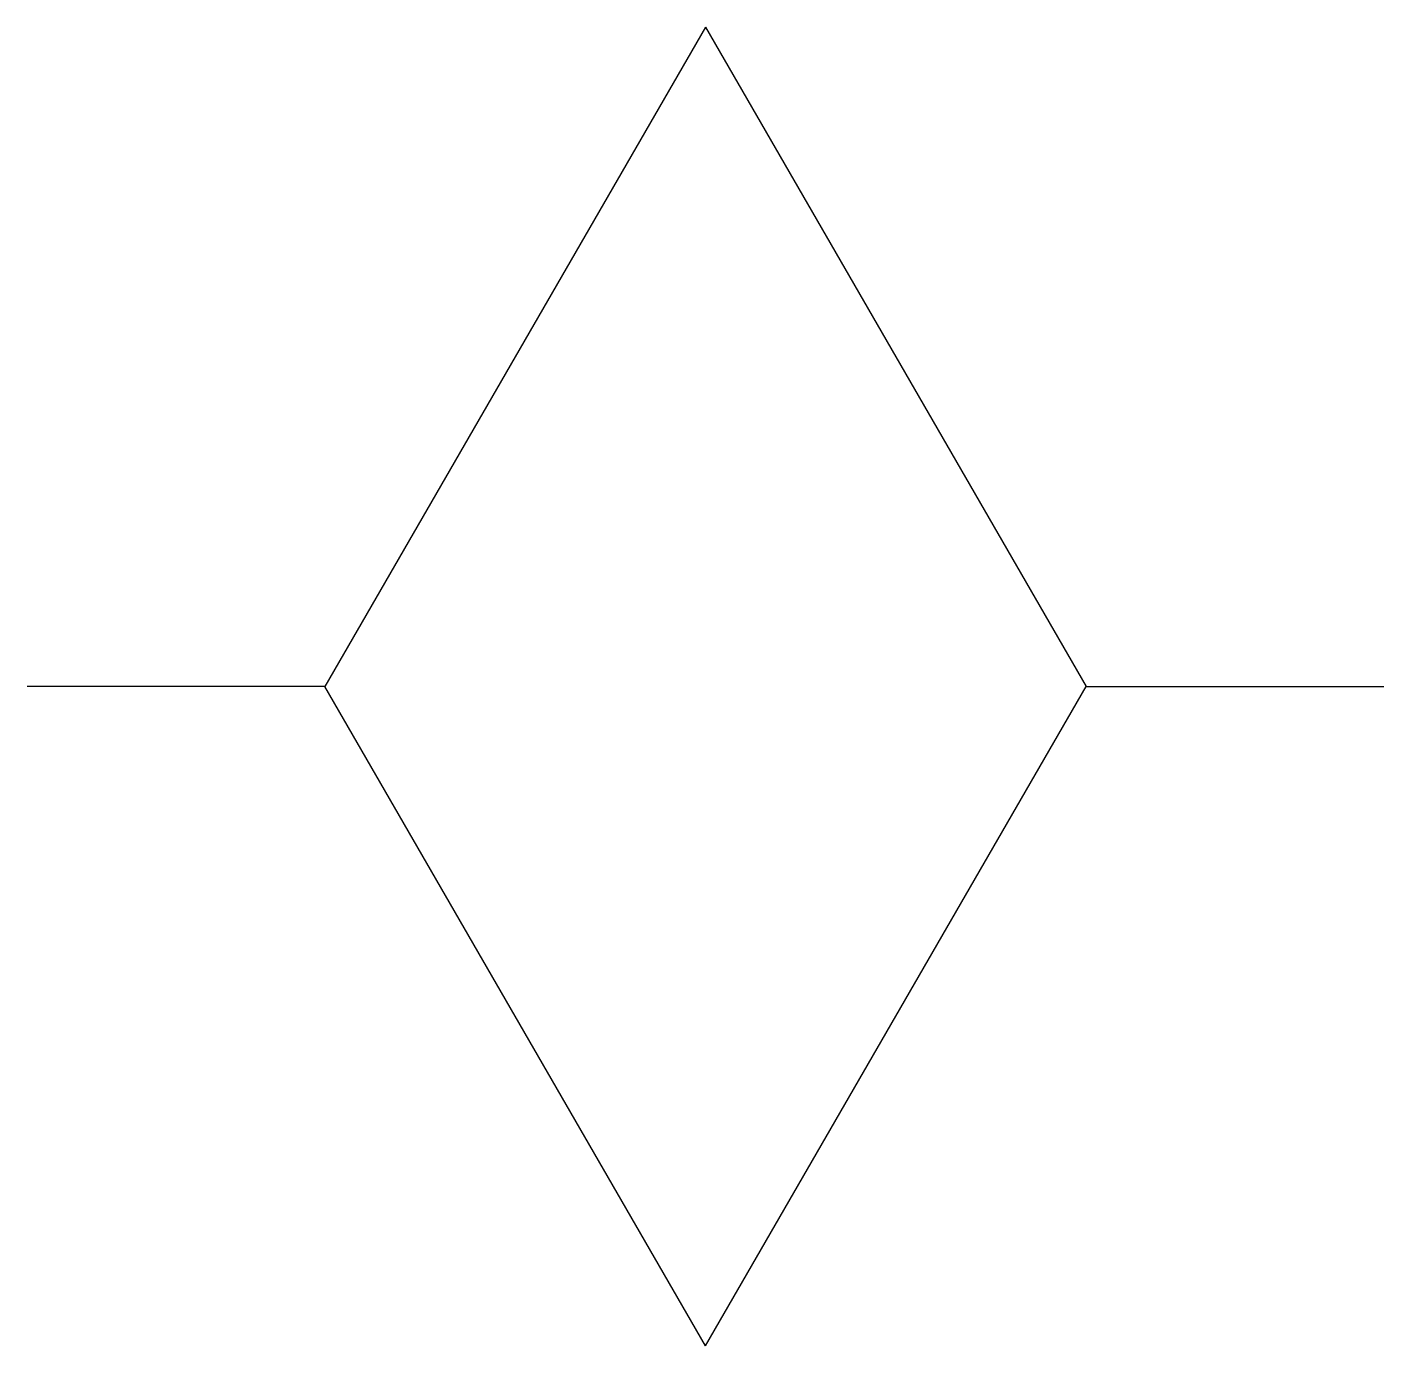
# Model space of a CAD drawing. Header units: metres. Extents: x 0 to 26.7, y -13 to 13.
import ezdxf

# ---------------------------------------------------------------- set-up
doc = ezdxf.new("R2010")
doc.units = ezdxf.units.M
doc.layers.add('003_THICK', color=7, linetype='Continuous')

msp = doc.modelspace()

# ---------------------------------------------------------------- linework, layer by layer
at = {"layer": '003_THICK'}
for points in [[(13.36, 12.99), (5.86, 0)], [(13.36, 12.99), (20.86, 0)], [(5.86, 0), (0, 0)], [(13.36, -12.99), (5.86, 0)], [(13.36, -12.99), (20.86, 0)], [(20.86, 0), (26.72, 0)]]:
    msp.add_lwpolyline(points, dxfattribs=at)

doc.saveas('drawing.dxf')
